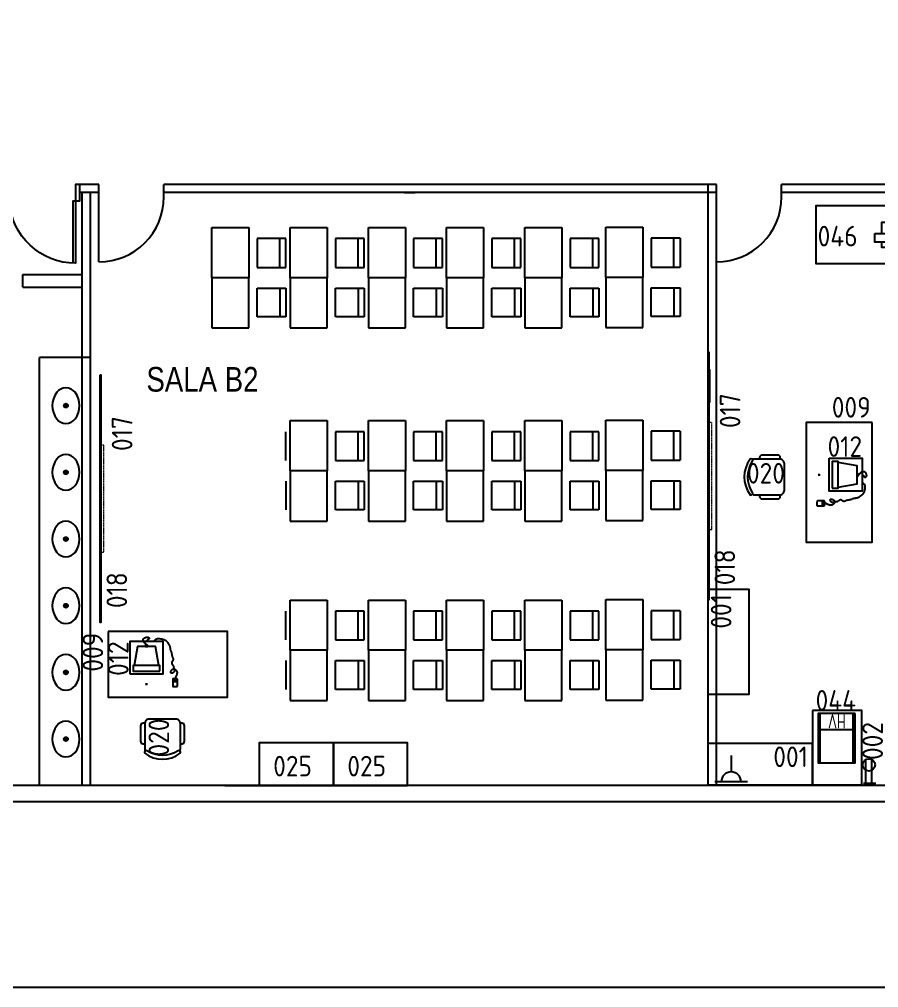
# Model space of a CAD drawing. Header units: millimetres. Extents: x 18768 to 1484868, y -11027 to 520152.
# Drawn here: x 61230 to 71662, y 482623 to 494382 of the extents above; entities that cross this region are included whole.
import ezdxf
from ezdxf.enums import TextEntityAlignment as Align

# ---------------------------------------------------------------- set-up
doc = ezdxf.new("R2010")
doc.units = ezdxf.units.MM
doc.linetypes.add('HIDDEN', pattern=[0.375, 0.25, -0.125])
for name, color, linetype in [('025', 3, 'Continuous'), ('1-PAREDES', 7, 'Continuous'), ('4-MOBILIA', 4, 'Continuous'), ('esquadrias', 2, 'Continuous'), ('L018-SIMBOLO1', 3, 'Continuous'), ('L025-CONTORNO', 7, 'Continuous'), ('L025-TEXTO', 7, 'Continuous'), ('L035-ARRANJO-ADQUIRIR', 102, 'Continuous'), ('L035-TEXTO', 40, 'Continuous'), ('MOBÍLIA', 26, 'Continuous'), ('Muros', 4, 'Continuous'), ('PAREDES', 7, 'Continuous')]:
    doc.layers.add(name, color=color, linetype=linetype)
doc.layers.add('L035-DEMOLIÇÃO', color=40, linetype='Continuous', plot=False)
doc.styles.add('ISO-CP--18', font='isocp.shx', dxfattribs={"width": 0.75, "height": 180})
doc.styles.add('ISO-CP--25', font='isocp.shx', dxfattribs={"height": 250})
doc.styles.get("Standard").update_dxf_attribs({"font": 'arial.ttf'})

# ---------------------------------------------------------------- blocks, each defined once
blk = doc.blocks.new('cubem-pl')
at = {"linetype": 'Continuous'}
for radius in [0.024, 0.012]:
    blk.add_circle((0.265, 0), radius, dxfattribs=at)
for centre, radius, start, end in [((0.364, 0), 0.264, 142.4959, 217.5041), ((0.265, 0.076), 0.139, 37.5041, 142.4959), ((0.166, 0), 0.264, 322.4959, 37.5041), ((0.265, -0.076), 0.139, 217.5041, 322.4959)]:
    blk.add_arc(centre, radius, start, end)
blk = doc.blocks.new('BL_SENAI_id9300159197')
at = {"layer": 'L025-CONTORNO', "color": 0, "linetype": 'HIDDEN', "lineweight": 9}
blk.add_lwpolyline([(-650, -50), (650, -50), (650, 0), (-650, 0)], close=True, dxfattribs=at)
at = {"layer": 'L025-TEXTO', "lineweight": 9, "style": 'ISO-CP--25'}
blk.add_attdef('rmp_mt_codmaterial', (15, 15), '', height=40, dxfattribs=at)
at = {"layer": 'L025-TEXTO', "lineweight": 9, "style": 'ISO-CP--25', "flags": 1}
for tag in ['rmp_mt_nomeunid', 'rmp_mt_potencia', 'rmp_mt_cod']:
    blk.add_attdef(tag, (15, 15), '', height=40, dxfattribs=at)
blk = doc.blocks.new('BL_SENAI_id9320290690')
at = {"layer": 'L025-CONTORNO', "color": 0}
blk.add_lwpolyline([(-3131, 134), (-131, 134), (-131, 152), (-3131, 152)], close=True, dxfattribs=at)
at = {"layer": 'L025-TEXTO', "style": 'ISO-CP--25'}
blk.add_attdef('rmp_mt_codmaterial', (15, 15), '', height=40, dxfattribs=at)
at = {"layer": 'L025-TEXTO', "style": 'ISO-CP--25', "flags": 1}
for tag in ['rmp_mt_nomeunid', 'rmp_mt_potencia', 'rmp_mt_cod']:
    blk.add_attdef(tag, (15, 15), '', height=40, dxfattribs=at)
blk = doc.blocks.new('BL_SENAI_id9350512080')
at = {"layer": 'L035-ARRANJO-ADQUIRIR', "color": 0, "linetype": 'ByBlock', "lineweight": -2}
for p, q in [((0, 400), (0, -200)), ((400, 400), (400, -200)), ((0, 0), (400, 0))]:
    blk.add_line(p, q, dxfattribs=at)
blk.add_lwpolyline([(-25, -200), (425, -200), (425, 400), (-25, 400)], close=True, dxfattribs=at)
at = {"layer": 'L025-TEXTO', "style": 'ISO-CP--25'}
blk.add_attdef('rmp_mt_codmaterial', (15, 15), '', height=40, dxfattribs=at)
at = {"layer": 'L025-TEXTO', "style": 'ISO-CP--25', "flags": 1}
for tag in ['rmp_mt_nomeunid', 'rmp_mt_potencia', 'rmp_mt_cod']:
    blk.add_attdef(tag, (15, 15), '', height=40, dxfattribs=at)
at = {"layer": 'L035-ARRANJO-ADQUIRIR', "color": 0, "linetype": 'ByBlock', "lineweight": -2, "style": 'ISO-CP--18', "width": 0.75}
blk.add_text('HV', height=180, dxfattribs=at).set_placement((91, -196))
blk = doc.blocks.new('BL_SENAI_id9320230780')
at = {"layer": 'L025-TEXTO', "color": 0}
blk.add_lwpolyline([(-342, 28), (295, 665), (-130, 1089), (-766, 453)], close=True, dxfattribs=at)
at = {"layer": 'L025-TEXTO', "style": 'ISO-CP--18'}
blk.add_attdef('rmp_mt_codmaterial', (15, 15), '', height=40, dxfattribs=at)
at = {"layer": 'L025-TEXTO', "style": 'ISO-CP--18', "flags": 1}
for tag in ['rmp_mt_nomeunid', 'rmp_mt_potencia', 'rmp_mt_cod']:
    blk.add_attdef(tag, (15, 15), '', height=40, dxfattribs=at)
blk = doc.blocks.new('BL_SENAI_id9330391500')
at = {"layer": 'L035-ARRANJO-ADQUIRIR', "color": 0, "linetype": 'ByBlock', "lineweight": -2}
for p, q in [((920, 365), (920, 261)), ((1196, 468), (1196, 365)), ((1218, 365), (1218, 352)), ((1234, 365), (1234, 352)), ((1256, 468), (1256, 365)), ((1210, 352), (1210, 336)), ((1296, 352), (1210, 352)), ((1296, 336), (1210, 336)), ((1296, 336), (1210, 336)), ((1218, 336), (1218, 328)), ((1234, 328), (1218, 328)), ((1234, 336), (1234, 328))]:
    blk.add_line(p, q, dxfattribs=at)
for points in [[(1500, 0), (1500, 0), (1500, 700), (1500, 700), (0, 700), (0, 700), (0, 0), (0, 0)], [(715, 365), (985, 365), (985, 261), (715, 261)], [(1031, 468), (1301, 468), (1301, 365), (1031, 365)], [(1296, 358), (1356, 358), (1356, 331), (1296, 331)]]:
    blk.add_lwpolyline(points, close=True, dxfattribs=at)
blk.add_lwpolyline([(798, 261), (798, 199), (1398, 199), (1398, 499), (798, 499), (798, 365)], dxfattribs=at)
at = {"layer": 'L025-TEXTO', "style": 'ISO-CP--25'}
blk.add_attdef('rmp_mt_codmaterial', (15, 15), '', height=40, dxfattribs=at)
at = {"layer": 'L025-TEXTO', "style": 'ISO-CP--25', "flags": 1}
for tag in ['rmp_mt_nomeunid', 'rmp_mt_potencia', 'rmp_mt_cod']:
    blk.add_attdef(tag, (15, 15), '', height=40, dxfattribs=at)
blk = doc.blocks.new('BL_SENAI_id9320260060')
at = {"layer": '025', "color": 0}
blk.add_lwpolyline([(-1269, -8), (1, -8), (1, 492), (-1269, 492)], close=True, dxfattribs=at)
at = {"layer": 'L025-TEXTO', "style": 'ISO-CP--18'}
blk.add_attdef('rmp_mt_codmaterial', (15, 15), '', height=40, dxfattribs=at)
at = {"layer": 'L025-TEXTO', "style": 'ISO-CP--18', "flags": 1}
for tag in ['rmp_mt_nomeunid', 'rmp_mt_potencia', 'rmp_mt_cod']:
    blk.add_attdef(tag, (15, 15), '', height=40, dxfattribs=at)
blk = doc.blocks.new('BL_SENAI_id9320230440')
at = {"layer": 'L035-ARRANJO-ADQUIRIR', "color": 0}
blk.add_lwpolyline([(0, 520), (-900, 520), (-900, 0), (0, 0)], close=True, dxfattribs=at)
at = {"layer": 'L025-TEXTO', "style": 'ISO-CP--25'}
blk.add_attdef('rmp_mt_codmaterial', (15, 15), '', height=40, dxfattribs=at)
at = {"layer": 'L025-TEXTO', "style": 'ISO-CP--25', "flags": 1}
for tag in ['rmp_mt_nomeunid', 'rmp_mt_potencia', 'rmp_mt_cod']:
    blk.add_attdef(tag, (15, 15), '', height=40, dxfattribs=at)
blk = doc.blocks.new('BL_SENAI_id9320210400')
at = {"layer": 'L035-ARRANJO-ADQUIRIR', "color": 0}
for points in [[(-690, 550, -0.290756), (-310, 550, 0.829608), (-284, 579, 0.333333), (-716, 579, 0.829608), (-690, 550)], [(-710, 550, 0.129448), (-717, 523), (-717, 219, 0.414214), (-663, 164), (-338, 164, 0.414214), (-284, 219), (-284, 525, 0.120944), (-290, 550)], [(-717, 464), (-737, 464, 0.414214), (-767, 434), (-767, 244, 0.414214), (-737, 214), (-717, 214)], [(-284, 214), (-264, 214, 0.414214), (-234, 244), (-234, 434, 0.414214), (-264, 464), (-284, 464)]]:
    blk.add_lwpolyline(points, format="xyb", dxfattribs=at)
at = {"layer": 'L025-TEXTO', "style": 'ISO-CP--25'}
blk.add_attdef('rmp_mt_codmaterial', (15, 15), '', height=40, dxfattribs=at)
at = {"layer": 'L025-TEXTO', "style": 'ISO-CP--25', "flags": 1}
for tag in ['rmp_mt_nomeunid', 'rmp_mt_potencia', 'rmp_mt_cod']:
    blk.add_attdef(tag, (15, 15), '', height=40, dxfattribs=at)
blk = doc.blocks.new('BL_SENAI_id9370710510')
at = {"layer": 'L035-ARRANJO-ADQUIRIR', "color": 0}
for p, q in [((173, 95), (173, 119)), ((491, 168), (491, 85)), ((491, 142), (549, 142)), ((491, 141), (549, 141)), ((495, 168), (495, 145)), ((511, 168), (495, 168)), ((495, 145), (511, 145)), ((542, 174), (498, 174)), ((511, 145), (511, 168)), ((529, 168), (512, 168)), ((512, 168), (512, 145)), ((512, 145), (529, 145)), ((529, 145), (529, 168)), ((530, 168), (530, 145)), ((546, 168), (530, 168)), ((530, 145), (546, 145)), ((546, 145), (546, 168)), ((549, 85), (549, 168)), ((185, 107), (161, 107)), ((498, 78), (542, 78))]:
    blk.add_line(p, q, dxfattribs=at)
for points in [[(-27, 229), (-27, 629), (373, 629), (373, 229)], [(162, 566), (184, 566), (184, 581), (162, 581)], [(335, 266), (335, 336), (10, 336), (10, 266)]]:
    blk.add_lwpolyline(points, close=True, dxfattribs=at)
for points in [[(173, 581), (172, 586), (170, 590), (168, 593), (165, 596), (162, 598), (160, 599), (158, 600), (156, 602), (154, 603), (153, 604), (152, 606), (152, 607), (152, 609), (151, 610), (151, 611), (150, 612), (149, 613), (148, 614), (146, 615), (145, 616), (143, 617), (141, 618), (139, 620), (138, 622), (136, 624), (135, 627), (134, 630), (133, 633), (133, 637), (133, 640), (133, 644), (133, 647), (134, 650), (134, 653), (135, 656), (137, 658), (138, 661), (140, 663), (142, 665), (144, 667), (146, 668), (148, 670), (151, 671), (153, 672), (156, 673), (158, 674), (160, 675), (162, 676), (164, 676), (166, 677), (168, 678), (170, 678), (172, 679), (174, 679), (175, 679), (177, 680), (179, 680), (180, 680), (182, 680), (183, 680), (185, 680), (187, 680), (189, 679), (190, 679), (192, 678), (194, 678), (195, 677), (197, 676), (199, 675), (200, 674), (201, 672), (203, 671), (204, 670), (205, 669), (205, 667), (206, 666), (206, 665), (206, 664), (206, 663), (206, 662), (205, 660), (205, 659), (204, 658), (203, 658), (201, 657), (200, 656), (199, 655), (197, 654), (196, 653), (194, 653), (193, 652), (191, 651), (190, 650), (189, 649), (187, 648), (186, 647), (185, 645), (184, 644), (183, 642), (182, 640), (181, 637), (179, 635), (176, 632), (173, 629)], [(268, 629), (272, 638), (277, 645), (282, 650), (288, 655), (294, 657), (300, 659), (307, 661), (313, 661), (320, 662), (326, 662), (332, 661), (338, 661), (343, 660), (349, 659), (355, 658), (360, 657), (366, 656), (371, 654), (377, 652), (382, 651), (387, 649), (392, 646), (397, 644), (402, 641), (406, 637), (411, 634), (415, 630), (419, 626), (422, 621), (426, 617), (430, 612), (433, 607), (437, 602), (440, 597), (443, 591), (447, 586), (449, 580), (452, 575), (454, 570), (456, 565), (457, 560), (458, 555), (459, 550), (460, 545), (460, 540), (461, 535), (461, 531), (462, 526), (464, 521), (466, 516), (467, 511), (470, 507), (472, 502), (474, 496), (475, 491), (477, 486), (478, 481), (479, 475), (480, 470), (481, 465), (481, 459), (482, 454), (483, 449), (484, 445), (486, 440), (487, 436), (489, 432), (491, 428), (492, 425), (494, 421), (495, 418), (496, 415), (496, 411), (496, 408), (496, 405), (495, 402), (494, 398), (493, 395), (492, 393), (490, 390), (488, 387), (486, 385), (484, 382), (482, 380), (481, 377), (480, 375), (479, 372), (479, 369), (479, 366), (479, 362), (481, 359), (482, 355), (484, 352), (486, 348), (488, 345), (490, 342), (492, 338), (493, 336), (495, 333), (497, 331), (498, 329), (499, 327), (500, 326), (501, 325), (501, 325), (501, 324), (501, 324), (501, 324), (501, 324), (500, 323), (500, 322), (501, 319), (501, 316), (502, 312), (503, 308), (504, 303), (505, 298), (506, 293), (507, 287), (508, 283), (509, 278), (510, 275), (511, 271), (511, 268), (511, 265), (510, 262), (509, 259), (507, 257), (505, 254), (502, 251), (498, 248), (495, 246), (491, 244), (487, 242), (483, 241), (480, 241), (477, 241), (475, 242), (473, 243), (471, 245), (470, 247), (469, 250), (469, 253), (469, 256), (469, 259), (470, 262), (471, 265), (472, 268), (473, 271), (475, 274), (477, 277), (479, 280), (482, 283), (485, 286), (488, 289), (491, 291), (495, 293), (498, 294), (503, 294), (507, 293), (512, 292), (517, 290), (522, 287), (527, 283), (531, 279), (536, 274), (539, 269), (542, 263), (543, 257), (544, 251), (544, 245), (543, 239), (542, 233), (540, 227), (538, 221), (536, 216), (533, 210), (530, 205), (528, 199), (525, 194), (523, 189), (521, 183), (520, 177), (520, 174)], [(323, 336), (283, 566), (63, 566), (23, 336)]]:
    blk.add_lwpolyline(points, dxfattribs=at)
for centre, start, end in [((498, 168), 90, 180), ((542, 168), 0, 90), ((498, 85), 180, 270), ((542, 85), 270, 0)]:
    blk.add_arc(centre, 6.72, start, end, dxfattribs=at)
at = {"layer": 'L025-TEXTO', "style": 'ISO-CP--25'}
blk.add_attdef('rmp_mt_codmaterial', (15, 15), '', height=40, dxfattribs=at)
at = {"layer": 'L025-TEXTO', "style": 'ISO-CP--25', "flags": 1}
for tag in ['rmp_mt_nomeunid', 'rmp_mt_potencia', 'rmp_mt_cod']:
    blk.add_attdef(tag, (15, 15), '', height=40, dxfattribs=at)
blk = doc.blocks.new('BL_SENAI_id9320220810')
at = {"layer": 'L025-CONTORNO', "color": 0}
blk.add_lwpolyline([(-688, 238), (112, 238), (112, 1688), (-688, 1688)], close=True, dxfattribs=at)
at = {"layer": 'L025-TEXTO', "style": 'ISO-CP--25'}
blk.add_attdef('rmp_mt_codmaterial', (15, 15), '', height=40, dxfattribs=at)
at = {"layer": 'L025-TEXTO', "style": 'ISO-CP--25', "flags": 1}
for tag in ['rmp_mt_nomeunid', 'rmp_mt_potencia', 'rmp_mt_cod']:
    blk.add_attdef(tag, (15, 15), '', height=40, dxfattribs=at)

msp = doc.modelspace()

# ---------------------------------------------------------------- linework, layer by layer
for p, q in [((62984.479, 492226.757), (62984.479, 492376.757)), ((70484.479, 492226.757), (70484.479, 492376.757)), ((70484.479, 492226.757), (70484.479, 492376.757)), ((70484.479, 492226.757), (70484.479, 492376.757))]:
    msp.add_line(p, q)
at = {"layer": '1-PAREDES'}
for p, q in [((66036.262, 492376.757), (65804.655, 492376.757)), ((65904.655, 492277.757), (66036.262, 492277.757)), ((61271.736, 491282.714), (61988.487, 491282.714)), ((61271.736, 491131.666), (61988.487, 491131.666))]:
    msp.add_line(p, q, dxfattribs=at)
at = {"layer": '4-MOBILIA'}
for p, q in [((63566.834, 491854.217), (64016.834, 491854.217)), ((63566.834, 491244.217), (63566.834, 491854.217)), ((64016.834, 491854.217), (64016.834, 491244.217)), ((64516.834, 491244.217), (64516.834, 491854.217)), ((64516.834, 491854.217), (64966.834, 491854.217)), ((64966.834, 491854.217), (64966.834, 491244.217)), ((65466.834, 491854.217), (65916.834, 491854.217)), ((65466.834, 491244.217), (65466.834, 491854.217)), ((65916.834, 491854.217), (65916.834, 491244.217)), ((66416.834, 491854.217), (66866.834, 491854.217)), ((66416.834, 491244.217), (66416.834, 491854.217)), ((66866.834, 491854.217), (66866.834, 491244.217)), ((67366.834, 491854.217), (67816.834, 491854.217)), ((67366.834, 491244.217), (67366.834, 491854.217)), ((67816.834, 491854.217), (67816.834, 491244.217)), ((68351.436, 491858.98), (68801.436, 491858.98)), ((68351.436, 491248.98), (68351.436, 491858.98)), ((68801.436, 491858.98), (68801.436, 491248.98)), ((69251.436, 491723.98), (69251.436, 491373.98)), ((64016.834, 491244.217), (63566.834, 491244.217)), ((63566.834, 491244.217), (63566.834, 490634.217)), ((64016.834, 491244.217), (63566.834, 491244.217)), ((64016.834, 490634.217), (64016.834, 491244.217)), ((64516.834, 491244.217), (64516.834, 490634.217)), ((64966.834, 491244.217), (64516.834, 491244.217)), ((64966.834, 491244.217), (64516.834, 491244.217)), ((64966.834, 490634.217), (64966.834, 491244.217)), ((65916.834, 491244.217), (65466.834, 491244.217)), ((65466.834, 491244.217), (65466.834, 490634.217)), ((65916.834, 491244.217), (65466.834, 491244.217)), ((65916.834, 490634.217), (65916.834, 491244.217)), ((66416.834, 491244.217), (66416.834, 490634.217)), ((66866.834, 491244.217), (66416.834, 491244.217)), ((66866.834, 491244.217), (66416.834, 491244.217)), ((66866.834, 490634.217), (66866.834, 491244.217)), ((67816.834, 491244.217), (67366.834, 491244.217)), ((67366.834, 491244.217), (67366.834, 490634.217)), ((67816.834, 491244.217), (67366.834, 491244.217)), ((67816.834, 490634.217), (67816.834, 491244.217)), ((68351.436, 491248.98), (68351.436, 490638.98)), ((68801.436, 491248.98), (68351.436, 491248.98)), ((68801.436, 491248.98), (68351.436, 491248.98)), ((68801.436, 490638.98), (68801.436, 491248.98)), ((69251.436, 491123.98), (69251.436, 490773.98)), ((63566.834, 490634.217), (64016.834, 490634.217)), ((64516.834, 490634.217), (64966.834, 490634.217)), ((65466.834, 490634.217), (65916.834, 490634.217)), ((66416.834, 490634.217), (66866.834, 490634.217)), ((67366.834, 490634.217), (67816.834, 490634.217)), ((68351.436, 490638.98), (68801.436, 490638.98)), ((64516.834, 488900.033), (64516.834, 489510.033)), ((64516.834, 489510.033), (64966.834, 489510.033)), ((64966.834, 489510.033), (64966.834, 488900.033)), ((65466.834, 489510.033), (65916.834, 489510.033)), ((65466.834, 488900.033), (65466.834, 489510.033)), ((65916.834, 489510.033), (65916.834, 488900.033)), ((66416.834, 489510.033), (66866.834, 489510.033)), ((66416.834, 488900.033), (66416.834, 489510.033)), ((66866.834, 489510.033), (66866.834, 488900.033)), ((67366.834, 489510.033), (67816.834, 489510.033)), ((67366.834, 488900.033), (67366.834, 489510.033)), ((67816.834, 489510.033), (67816.834, 488900.033)), ((68351.436, 489514.796), (68801.436, 489514.796)), ((68351.436, 488904.796), (68351.436, 489514.796)), ((68801.436, 489514.796), (68801.436, 488904.796)), ((69251.436, 489379.796), (69251.436, 489029.796)), ((64516.834, 488900.033), (64516.834, 488290.033)), ((64966.834, 488900.033), (64516.834, 488900.033)), ((64966.834, 488900.033), (64516.834, 488900.033)), ((64966.834, 488290.033), (64966.834, 488900.033)), ((65916.834, 488900.033), (65466.834, 488900.033)), ((65466.834, 488900.033), (65466.834, 488290.033)), ((65916.834, 488900.033), (65466.834, 488900.033)), ((65916.834, 488290.033), (65916.834, 488900.033)), ((66416.834, 488900.033), (66416.834, 488290.033)), ((66866.834, 488900.033), (66416.834, 488900.033)), ((66866.834, 488900.033), (66416.834, 488900.033)), ((66866.834, 488290.033), (66866.834, 488900.033)), ((67816.834, 488900.033), (67366.834, 488900.033)), ((67366.834, 488900.033), (67366.834, 488290.033)), ((67816.834, 488900.033), (67366.834, 488900.033)), ((67816.834, 488290.033), (67816.834, 488900.033)), ((68351.436, 488904.796), (68351.436, 488294.796)), ((68801.436, 488904.796), (68351.436, 488904.796)), ((68801.436, 488904.796), (68351.436, 488904.796)), ((68801.436, 488294.796), (68801.436, 488904.796)), ((69251.436, 488779.796), (69251.436, 488429.796)), ((64516.834, 488290.033), (64966.834, 488290.033)), ((65466.834, 488290.033), (65916.834, 488290.033)), ((66416.834, 488290.033), (66866.834, 488290.033)), ((67366.834, 488290.033), (67816.834, 488290.033)), ((68351.436, 488294.796), (68801.436, 488294.796)), ((64516.834, 486720.172), (64516.834, 487330.172)), ((64516.834, 487330.172), (64966.834, 487330.172)), ((64966.834, 487330.172), (64966.834, 486720.172)), ((65466.834, 487330.172), (65916.834, 487330.172)), ((65466.834, 486720.172), (65466.834, 487330.172)), ((65916.834, 487330.172), (65916.834, 486720.172)), ((66416.834, 487330.172), (66866.834, 487330.172)), ((66416.834, 486720.172), (66416.834, 487330.172)), ((66866.834, 487330.172), (66866.834, 486720.172)), ((67366.834, 487330.172), (67816.834, 487330.172)), ((67366.834, 486720.172), (67366.834, 487330.172)), ((67816.834, 487330.172), (67816.834, 486720.172)), ((68351.436, 487334.935), (68801.436, 487334.935)), ((68351.436, 486724.935), (68351.436, 487334.935)), ((68801.436, 487334.935), (68801.436, 486724.935)), ((69251.436, 487199.935), (69251.436, 486849.935)), ((64516.834, 486720.172), (64516.834, 486110.172)), ((64966.834, 486720.172), (64516.834, 486720.172)), ((64966.834, 486720.172), (64516.834, 486720.172)), ((64966.834, 486110.172), (64966.834, 486720.172)), ((65916.834, 486720.172), (65466.834, 486720.172)), ((65466.834, 486720.172), (65466.834, 486110.172)), ((65916.834, 486720.172), (65466.834, 486720.172)), ((65916.834, 486110.172), (65916.834, 486720.172)), ((66416.834, 486720.172), (66416.834, 486110.172)), ((66866.834, 486720.172), (66416.834, 486720.172)), ((66866.834, 486720.172), (66416.834, 486720.172)), ((66866.834, 486110.172), (66866.834, 486720.172)), ((67816.834, 486720.172), (67366.834, 486720.172)), ((67366.834, 486720.172), (67366.834, 486110.172)), ((67816.834, 486720.172), (67366.834, 486720.172)), ((67816.834, 486110.172), (67816.834, 486720.172)), ((68351.436, 486724.935), (68351.436, 486114.935)), ((68801.436, 486724.935), (68351.436, 486724.935)), ((68801.436, 486724.935), (68351.436, 486724.935)), ((68801.436, 486114.935), (68801.436, 486724.935)), ((69251.436, 486599.935), (69251.436, 486249.935)), ((64516.834, 486110.172), (64966.834, 486110.172)), ((65466.834, 486110.172), (65916.834, 486110.172)), ((66416.834, 486110.172), (66866.834, 486110.172)), ((67366.834, 486110.172), (67816.834, 486110.172)), ((68351.436, 486114.935), (68801.436, 486114.935)), ((63724.957, 485077.757), (64174.957, 485077.757)), ((64674.957, 485077.757), (65124.957, 485077.757))]:
    msp.add_line(p, q, dxfattribs=at)
at = {"layer": '4-MOBILIA', "linetype": 'Continuous'}
for p, q in [((64466.834, 491719.217), (64116.834, 491719.217)), ((64116.834, 491719.217), (64116.834, 491369.217)), ((64391.834, 491369.217), (64391.834, 491719.217)), ((64466.834, 491369.217), (64466.834, 491719.217)), ((65416.834, 491719.217), (65066.834, 491719.217)), ((65066.834, 491719.217), (65066.834, 491369.217)), ((65341.834, 491369.217), (65341.834, 491719.217)), ((65416.834, 491369.217), (65416.834, 491719.217)), ((66366.834, 491719.217), (66016.834, 491719.217)), ((66016.834, 491719.217), (66016.834, 491369.217)), ((66291.834, 491369.217), (66291.834, 491719.217)), ((66366.834, 491369.217), (66366.834, 491719.217)), ((67316.834, 491719.217), (66966.834, 491719.217)), ((66966.834, 491719.217), (66966.834, 491369.217)), ((67241.834, 491369.217), (67241.834, 491719.217)), ((67316.834, 491369.217), (67316.834, 491719.217)), ((68266.834, 491719.217), (67916.834, 491719.217)), ((67916.834, 491719.217), (67916.834, 491369.217)), ((68191.834, 491369.217), (68191.834, 491719.217)), ((68266.834, 491369.217), (68266.834, 491719.217)), ((69251.436, 491723.98), (68901.436, 491723.98)), ((68901.436, 491723.98), (68901.436, 491373.98)), ((69176.436, 491373.98), (69176.436, 491723.98)), ((64116.834, 491369.217), (64466.834, 491369.217)), ((65066.834, 491369.217), (65416.834, 491369.217)), ((66016.834, 491369.217), (66366.834, 491369.217)), ((66966.834, 491369.217), (67316.834, 491369.217)), ((67916.834, 491369.217), (68266.834, 491369.217)), ((68901.436, 491373.98), (69251.436, 491373.98)), ((64116.834, 491119.217), (64466.834, 491119.217)), ((64116.834, 490769.217), (64116.834, 491119.217)), ((64391.834, 491119.217), (64391.834, 490769.217)), ((64466.834, 491119.217), (64466.834, 490769.217)), ((65066.834, 491119.217), (65416.834, 491119.217)), ((65066.834, 490769.217), (65066.834, 491119.217)), ((65341.834, 491119.217), (65341.834, 490769.217)), ((65416.834, 491119.217), (65416.834, 490769.217)), ((66016.834, 491119.217), (66366.834, 491119.217)), ((66016.834, 490769.217), (66016.834, 491119.217)), ((66291.834, 491119.217), (66291.834, 490769.217)), ((66366.834, 491119.217), (66366.834, 490769.217)), ((66966.834, 491119.217), (67316.834, 491119.217)), ((66966.834, 490769.217), (66966.834, 491119.217)), ((67241.834, 491119.217), (67241.834, 490769.217)), ((67316.834, 491119.217), (67316.834, 490769.217)), ((67916.834, 491119.217), (68266.834, 491119.217)), ((67916.834, 490769.217), (67916.834, 491119.217)), ((68191.834, 491119.217), (68191.834, 490769.217)), ((68266.834, 491119.217), (68266.834, 490769.217)), ((68901.436, 491123.98), (69251.436, 491123.98)), ((68901.436, 490773.98), (68901.436, 491123.98)), ((69176.436, 491123.98), (69176.436, 490773.98)), ((64466.834, 490769.217), (64116.834, 490769.217)), ((65416.834, 490769.217), (65066.834, 490769.217)), ((66366.834, 490769.217), (66016.834, 490769.217)), ((67316.834, 490769.217), (66966.834, 490769.217)), ((68266.834, 490769.217), (67916.834, 490769.217)), ((69251.436, 490773.98), (68901.436, 490773.98)), ((64466.834, 489025.033), (64466.834, 489375.033)), ((65416.834, 489375.033), (65066.834, 489375.033)), ((65066.834, 489375.033), (65066.834, 489025.033)), ((65341.834, 489025.033), (65341.834, 489375.033)), ((65416.834, 489025.033), (65416.834, 489375.033)), ((66366.834, 489375.033), (66016.834, 489375.033)), ((66016.834, 489375.033), (66016.834, 489025.033)), ((66291.834, 489025.033), (66291.834, 489375.033)), ((66366.834, 489025.033), (66366.834, 489375.033)), ((67316.834, 489375.033), (66966.834, 489375.033)), ((66966.834, 489375.033), (66966.834, 489025.033)), ((67241.834, 489025.033), (67241.834, 489375.033)), ((67316.834, 489025.033), (67316.834, 489375.033)), ((68266.834, 489375.033), (67916.834, 489375.033)), ((67916.834, 489375.033), (67916.834, 489025.033)), ((68191.834, 489025.033), (68191.834, 489375.033)), ((68266.834, 489025.033), (68266.834, 489375.033)), ((69251.436, 489379.796), (68901.436, 489379.796)), ((68901.436, 489379.796), (68901.436, 489029.796)), ((69176.436, 489029.796), (69176.436, 489379.796)), ((65066.834, 489025.033), (65416.834, 489025.033)), ((66016.834, 489025.033), (66366.834, 489025.033)), ((66966.834, 489025.033), (67316.834, 489025.033)), ((67916.834, 489025.033), (68266.834, 489025.033)), ((68901.436, 489029.796), (69251.436, 489029.796)), ((64466.834, 488775.033), (64466.834, 488425.033)), ((65066.834, 488775.033), (65416.834, 488775.033)), ((65066.834, 488425.033), (65066.834, 488775.033)), ((65341.834, 488775.033), (65341.834, 488425.033)), ((65416.834, 488775.033), (65416.834, 488425.033)), ((66016.834, 488775.033), (66366.834, 488775.033)), ((66016.834, 488425.033), (66016.834, 488775.033)), ((66291.834, 488775.033), (66291.834, 488425.033)), ((66366.834, 488775.033), (66366.834, 488425.033)), ((66966.834, 488775.033), (67316.834, 488775.033)), ((66966.834, 488425.033), (66966.834, 488775.033)), ((67241.834, 488775.033), (67241.834, 488425.033)), ((67316.834, 488775.033), (67316.834, 488425.033)), ((67916.834, 488775.033), (68266.834, 488775.033)), ((67916.834, 488425.033), (67916.834, 488775.033)), ((68191.834, 488775.033), (68191.834, 488425.033)), ((68266.834, 488775.033), (68266.834, 488425.033)), ((68901.436, 488779.796), (69251.436, 488779.796)), ((68901.436, 488429.796), (68901.436, 488779.796)), ((69176.436, 488779.796), (69176.436, 488429.796)), ((65416.834, 488425.033), (65066.834, 488425.033)), ((66366.834, 488425.033), (66016.834, 488425.033)), ((67316.834, 488425.033), (66966.834, 488425.033)), ((68266.834, 488425.033), (67916.834, 488425.033)), ((69251.436, 488429.796), (68901.436, 488429.796)), ((64466.834, 486845.172), (64466.834, 487195.172)), ((65416.834, 487195.172), (65066.834, 487195.172)), ((65066.834, 487195.172), (65066.834, 486845.172)), ((65341.834, 486845.172), (65341.834, 487195.172)), ((65416.834, 486845.172), (65416.834, 487195.172)), ((66366.834, 487195.172), (66016.834, 487195.172)), ((66016.834, 487195.172), (66016.834, 486845.172)), ((66291.834, 486845.172), (66291.834, 487195.172)), ((66366.834, 486845.172), (66366.834, 487195.172)), ((67316.834, 487195.172), (66966.834, 487195.172)), ((66966.834, 487195.172), (66966.834, 486845.172)), ((67241.834, 486845.172), (67241.834, 487195.172)), ((67316.834, 486845.172), (67316.834, 487195.172)), ((68266.834, 487195.172), (67916.834, 487195.172)), ((67916.834, 487195.172), (67916.834, 486845.172)), ((68191.834, 486845.172), (68191.834, 487195.172)), ((68266.834, 486845.172), (68266.834, 487195.172)), ((69251.436, 487199.935), (68901.436, 487199.935)), ((68901.436, 487199.935), (68901.436, 486849.935)), ((69176.436, 486849.935), (69176.436, 487199.935)), ((65066.834, 486845.172), (65416.834, 486845.172)), ((66016.834, 486845.172), (66366.834, 486845.172)), ((66966.834, 486845.172), (67316.834, 486845.172)), ((67916.834, 486845.172), (68266.834, 486845.172)), ((68901.436, 486849.935), (69251.436, 486849.935)), ((68901.436, 486599.935), (69251.436, 486599.935)), ((68901.436, 486249.935), (68901.436, 486599.935)), ((69176.436, 486599.935), (69176.436, 486249.935)), ((64466.834, 486595.172), (64466.834, 486245.172)), ((65066.834, 486595.172), (65416.834, 486595.172)), ((65066.834, 486245.172), (65066.834, 486595.172)), ((65341.834, 486595.172), (65341.834, 486245.172)), ((65416.834, 486595.172), (65416.834, 486245.172)), ((66016.834, 486595.172), (66366.834, 486595.172)), ((66016.834, 486245.172), (66016.834, 486595.172)), ((66291.834, 486595.172), (66291.834, 486245.172)), ((66366.834, 486595.172), (66366.834, 486245.172)), ((66966.834, 486595.172), (67316.834, 486595.172)), ((66966.834, 486245.172), (66966.834, 486595.172)), ((67241.834, 486595.172), (67241.834, 486245.172)), ((67316.834, 486595.172), (67316.834, 486245.172)), ((67916.834, 486595.172), (68266.834, 486595.172)), ((67916.834, 486245.172), (67916.834, 486595.172)), ((68191.834, 486595.172), (68191.834, 486245.172)), ((68266.834, 486595.172), (68266.834, 486245.172)), ((65416.834, 486245.172), (65066.834, 486245.172)), ((66366.834, 486245.172), (66016.834, 486245.172)), ((67316.834, 486245.172), (66966.834, 486245.172)), ((68266.834, 486245.172), (67916.834, 486245.172)), ((69251.436, 486249.935), (68901.436, 486249.935))]:
    msp.add_line(p, q, dxfattribs=at)
at = {"layer": 'esquadrias'}
msp.add_lwpolyline([(61882.312, 491420.114), (61882.312, 492176.757), (61962.872, 492176.757), (61962.872, 492376.757), (61912.522, 492376.757), (61912.522, 491420.114, -0.396515329), (61108.416, 492176.757), (61106.927, 492376.757), (61056.578, 492376.757), (61056.578, 492176.757), (61108.416, 492176.757)], format="xyb", dxfattribs=at)
at = {"layer": 'L018-SIMBOLO1'}
for p, q in [((71506.063, 485103.316), (71506.063, 485393.268)), ((71581.063, 485103.316), (71581.063, 485393.268)), ((71628.053, 485103.316), (71478.053, 485103.316))]:
    msp.add_line(p, q, dxfattribs=at)
msp.add_circle((71543.563, 485328.316), 75, dxfattribs=at)
at = {"layer": 'L035-ARRANJO-ADQUIRIR', "color": 100}
for p, q in [((69611.764, 489730.843), (69611.764, 490130.843)), ((69871.84, 485442.445), (69871.84, 485242.445)), ((70071.84, 485122.445), (69671.84, 485122.445))]:
    msp.add_line(p, q, dxfattribs=at)
msp.add_arc((69871.84, 485122.445), 120, 0, 180, dxfattribs=at)
at = {"layer": 'L035-DEMOLIÇÃO', "linetype": 'ByBlock', "lineweight": -2}
msp.add_lwpolyline([(110666.616, 482623.169), (18768.335, 482623.169), (18768.335, 520151.762), (110666.616, 520151.762)], close=True, dxfattribs=at)
at = {"layer": 'MOBÍLIA'}
msp.add_line((61473.134, 485087.91), (61473.134, 490275.862), dxfattribs=at)
at = {"layer": 'Muros'}
for p, q in [((61271.736, 491131.666), (61271.736, 491282.714)), ((62077.33, 490275.862), (61473.134, 490275.862))]:
    msp.add_line(p, q, dxfattribs=at)
at = {"layer": 'PAREDES'}
for p, q in [((62194.479, 492376.757), (61962.872, 492376.757)), ((62194.479, 491436.757), (62194.479, 492376.757)), ((69694.479, 492376.757), (62984.479, 492376.757)), ((69588.487, 492376.757), (69588.487, 485087.91)), ((69694.479, 491436.757), (69694.479, 492376.757)), ((69694.479, 491436.757), (69694.479, 492376.757)), ((69694.479, 491436.757), (69694.479, 492376.757)), ((77194.479, 492376.757), (70484.479, 492376.757)), ((62194.479, 492277.757), (61962.872, 492277.757)), ((61988.487, 492277.757), (61988.487, 485087.91)), ((62088.487, 492277.757), (62088.487, 485087.91)), ((69694.479, 492277.757), (62984.479, 492277.757)), ((69588.183, 492277.757), (69588.183, 485087.91)), ((69588.487, 492277.757), (69588.487, 485087.91)), ((69688.183, 492277.757), (69688.183, 485087.91)), ((77194.479, 492277.757), (70484.479, 492277.757)), ((78122.38, 485077.757), (55188.615, 485077.757)), ((78122.38, 484877.757), (55014.615, 484877.757))]:
    msp.add_line(p, q, dxfattribs=at)
for centre in [(62194.479, 492226.757), (69694.479, 492226.757), (69694.479, 492226.757), (69694.479, 492226.757)]:
    msp.add_arc(centre, 790, 270, 0, dxfattribs=at)

# ---------------------------------------------------------------- block references
at = {"layer": 'L035-ARRANJO-ADQUIRIR'}
ref = msp.add_blockref('BL_SENAI_id9330391500', (70899.919, 491417.228), dxfattribs=at)
ref.add_attrib('rmp_mt_codmaterial', '046', dxfattribs={"layer": 'L025-TEXTO', "height": 250, "style": 'ISO-CP--25'}).set_placement((71164.422, 491750.565), align=Align.MIDDLE)
ref = msp.add_blockref('BL_SENAI_id9320290690', (69454.097, 487206.977), dxfattribs=dict(at, rotation=270))
ref.add_attrib('rmp_mt_codmaterial', '018', dxfattribs={"layer": 'L025-TEXTO', "height": 250, "rotation": 90, "style": 'ISO-CP--25'}).set_placement((69794.199, 487728.131), align=Align.MIDDLE)
ref = msp.add_blockref('BL_SENAI_id9320290690', (62072.765, 486928.807), dxfattribs=dict(at, rotation=270))
ref.add_attrib('rmp_mt_codmaterial', '018', dxfattribs={"layer": 'L025-TEXTO', "height": 250, "rotation": 90, "style": 'ISO-CP--25'}).set_placement((62412.867, 487449.961), align=Align.MIDDLE)
ref = msp.add_blockref('BL_SENAI_id9300159197', (69588.487, 488837.91), dxfattribs=dict(at, rotation=90))
ref.add_attrib('rmp_mt_codmaterial', '017', dxfattribs={"layer": 'L025-TEXTO', "lineweight": 9, "height": 250, "rotation": 90, "style": 'ISO-CP--25'}).set_placement((69858.752, 489630.207), align=Align.MIDDLE)
ref = msp.add_blockref('BL_SENAI_id9320220810', (70894.846, 489723.067), dxfattribs=dict(at, rotation=180))
ref.add_attrib('rmp_mt_codmaterial', '009', dxfattribs={"layer": 'L025-TEXTO', "height": 250, "style": 'ISO-CP--25'}).set_placement((71330.277, 489545.921), align=Align.CENTER)
ref = msp.add_blockref('BL_SENAI_id9300159197', (62207.155, 488559.741), dxfattribs=dict(at, rotation=90))
ref.add_attrib('rmp_mt_codmaterial', '017', dxfattribs={"layer": 'L025-TEXTO', "lineweight": 9, "height": 250, "rotation": 90, "style": 'ISO-CP--25'}).set_placement((62477.42, 489352.038), align=Align.MIDDLE)
ref = msp.add_blockref('BL_SENAI_id9370710510', (70833.877, 489024.614), dxfattribs=dict(at, rotation=270))
ref.add_attrib('rmp_mt_codmaterial', '012', dxfattribs={"layer": 'L025-TEXTO', "height": 250, "style": 'ISO-CP--25'}).set_placement((71251.755, 489194.196), align=Align.MIDDLE)
ref = msp.add_blockref('BL_SENAI_id9320210400', (70681.446, 489325.271), dxfattribs=dict(at, rotation=90))
ref.add_attrib('rmp_mt_codmaterial', '020', dxfattribs={"layer": 'L025-TEXTO', "height": 250, "style": 'ISO-CP--25'}).set_placement((70293.884, 488869.841), align=Align.MIDDLE)
ref = msp.add_blockref('BL_SENAI_id9320260060', (69596.642, 486188.792), dxfattribs=dict(at, rotation=270))
ref.add_attrib('rmp_mt_codmaterial', '001', dxfattribs={"layer": 'L025-TEXTO', "height": 250, "rotation": 90, "style": 'ISO-CP--18'}).set_placement((69749.639, 487192.759), align=Align.MIDDLE)
ref = msp.add_blockref('BL_SENAI_id9320220810', (62069.929, 486261.943), dxfattribs=dict(at, rotation=270.0000000000381))
ref.add_attrib('rmp_mt_codmaterial', '009', dxfattribs={"layer": 'L025-TEXTO', "height": 250, "rotation": 90, "style": 'ISO-CP--25'}).set_placement((62247.076, 486697.374), align=Align.CENTER)
ref = msp.add_blockref('BL_SENAI_id9370710510', (62600.732, 486200.974), dxfattribs=at)
ref.add_attrib('rmp_mt_codmaterial', '012', dxfattribs={"layer": 'L025-TEXTO', "height": 250, "rotation": 90, "style": 'ISO-CP--25'}).set_placement((62431.15, 486618.852), align=Align.MIDDLE)
ref = msp.add_blockref('BL_SENAI_id9320230780', (70596.76, 485766.324), dxfattribs=dict(at, rotation=225.0000000000224))
ref.add_attrib('rmp_mt_codmaterial', '002', dxfattribs={"layer": 'L025-TEXTO', "height": 250, "rotation": 90, "style": 'ISO-CP--18'}).set_placement((71714.365, 485618.127), align=Align.CENTER)
ref = msp.add_blockref('BL_SENAI_id9350512080', (71353.106, 485753.801), dxfattribs=dict(at, rotation=180))
ref.add_attrib('rmp_mt_codmaterial', '044', dxfattribs={"layer": 'L025-TEXTO', "height": 250, "style": 'ISO-CP--25'}).set_placement((71142.252, 486111.994), align=Align.MIDDLE)
ref = msp.add_blockref('BL_SENAI_id9320210400', (62467.725, 486048.544), dxfattribs=dict(at, rotation=180.0000000000381))
ref.add_attrib('rmp_mt_codmaterial', '020', dxfattribs={"layer": 'L025-TEXTO', "height": 250, "rotation": 90, "style": 'ISO-CP--25'}).set_placement((62923.155, 485660.981), align=Align.MIDDLE)
ref = msp.add_blockref('BL_SENAI_id9320230440', (64142.371, 485597.757), dxfattribs=dict(at, rotation=180))
ref.add_attrib('rmp_mt_codmaterial', '025', dxfattribs={"layer": 'L025-TEXTO', "height": 250, "style": 'ISO-CP--25'}).set_placement((64546.917, 485313.439), align=Align.MIDDLE)
ref = msp.add_blockref('BL_SENAI_id9320230440', (65042.371, 485597.757), dxfattribs=dict(at, rotation=180))
ref.add_attrib('rmp_mt_codmaterial', '025', dxfattribs={"layer": 'L025-TEXTO', "height": 250, "style": 'ISO-CP--25'}).set_placement((65446.917, 485313.439), align=Align.MIDDLE)
ref = msp.add_blockref('BL_SENAI_id9320260060', (69589.368, 485579.755), dxfattribs=dict(at, rotation=180))
ref.add_attrib('rmp_mt_codmaterial', '001', dxfattribs={"layer": 'L025-TEXTO', "height": 250, "style": 'ISO-CP--18'}).set_placement((70593.335, 485426.758), align=Align.MIDDLE)
at = {"layer": 'MOBÍLIA', "xscale": 1006.993006989709, "yscale": 1006.993006989727, "zscale": 1006.993006989727, "rotation": 180}
for p in [(62062.225, 489691.192), (62062.225, 488881.282), (62062.225, 488071.372), (62062.225, 487261.462), (62062.225, 486451.552), (62062.225, 485641.642)]:
    msp.add_blockref('cubem-pl', p, dxfattribs=at)

# ---------------------------------------------------------------- texts
at = {"layer": 'L035-TEXTO', "width": 0.8}
msp.add_text('SALA B2', height=300, dxfattribs=at).set_placement((62772.618, 489860.906))

doc.saveas('drawing.dxf')
